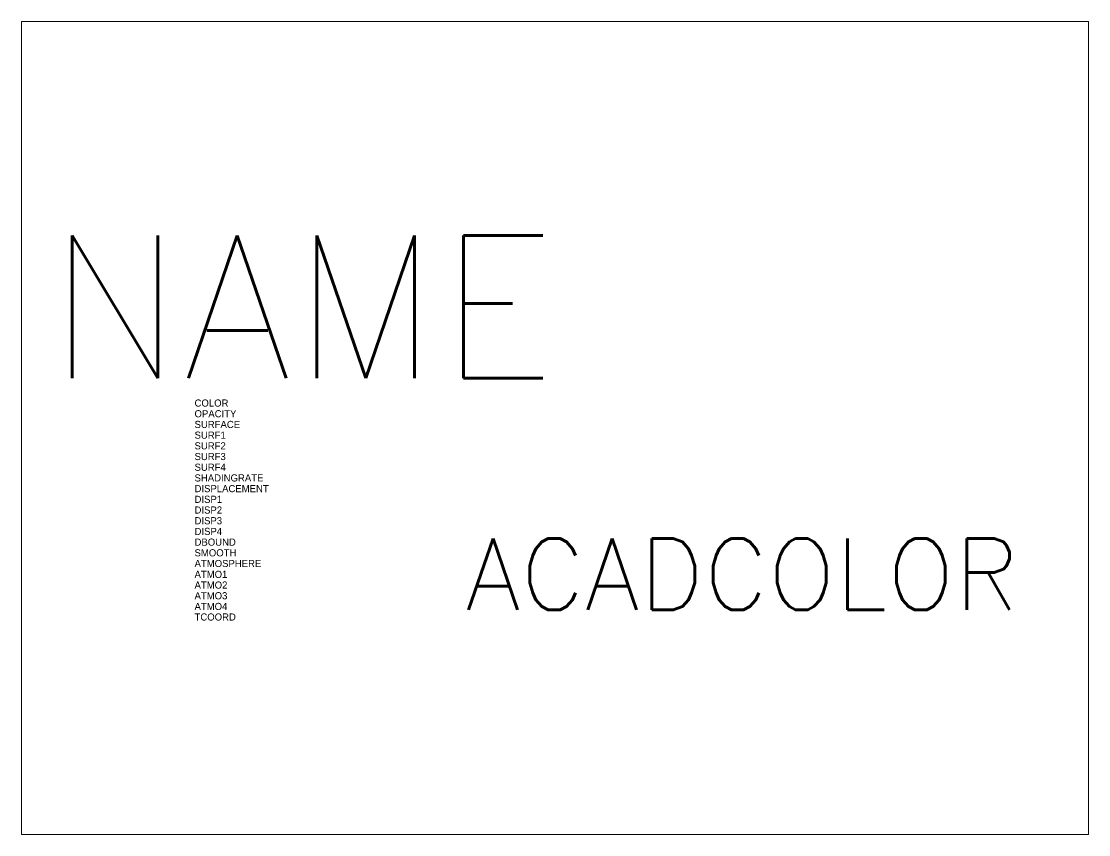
# Paper-space layout 'Layout1' of a CAD drawing. Extents: x 1.05 to 9.45, y 0.8 to 7.2.
# The model-space entities are those that its viewports show. They can reach past a viewport. Long polylines and large blocks are cut down to what shows.
import ezdxf
from ezdxf.enums import TextEntityAlignment as Align

# ---------------------------------------------------------------- set-up
doc = ezdxf.new("R2010")
doc.units = 0
doc.header["$MEASUREMENT"] = 0
doc.layers.add('ASHADE', color=7, linetype='Continuous')
doc.styles.add('ASHADE', font='simplex', dxfattribs={"height": 0.2})

msp = doc.modelspace()

# ---------------------------------------------------------------- texts
at = {"layer": 'ASHADE', "color": 1, "linetype": 'Continuous', "style": 'ASHADE', "flags": 1}
msp.add_attdef('NAME', text='', height=0.2, dxfattribs=at).set_placement((0, -0.15), align=Align.CENTER)
at = {"layer": 'ASHADE', "color": 7, "linetype": 'Continuous', "flags": 1}
for tag, p, s in [('COLOR', (-0.15, -0.19), '-1,-1,-1'), ('OPACITY', (-0.15, -0.205), '1,1,1'), ('SURFACE', (-0.15, -0.22), '("nullsurf" "")'), ('SURF1', (-0.15, -0.235), ''), ('SURF2', (-0.15, -0.25), ''), ('SURF3', (-0.15, -0.265), ''), ('SURF4', (-0.15, -0.28), ''), ('SHADINGRATE', (-0.15, -0.295), '-1'), ('DISPLACEMENT', (-0.15, -0.31), '("nulldisp" "")'), ('DISP1', (-0.15, -0.325), ''), ('DISP2', (-0.15, -0.34), ''), ('DISP3', (-0.15, -0.355), ''), ('DISP4', (-0.15, -0.37), ''), ('DBOUND', (-0.15, -0.385), '0.0'), ('SMOOTH', (-0.15, -0.4), '0'), ('ATMOSPHERE', (-0.15, -0.415), '("" "")'), ('ATMO1', (-0.15, -0.4302), ''), ('ATMO2', (-0.15, -0.4452), ''), ('ATMO3', (-0.15, -0.4602), ''), ('ATMO4', (-0.15, -0.4752), ''), ('TCOORD', (-0.15, -0.49), '0 0 1 0 0 1 1 1')]:
    msp.add_attdef(tag, p, s, height=0.01, dxfattribs=at)
at = {"layer": 'ASHADE', "color": 1, "linetype": 'Continuous', "style": 'ASHADE', "flags": 1}
msp.add_attdef('ACADCOLOR', (0.23, -0.475), '-1', height=0.1, dxfattribs=at)

psp = doc.layouts.get("Layout1")

# ---------------------------------------------------------------- viewports
at = {"layer": '0'}
psp.add_viewport(center=(5.25, 4), size=(8.4, 6.4), view_center_point=(0.3555, -0.22), view_height=1.140398, dxfattribs=at)

doc.saveas('drawing.dxf')
